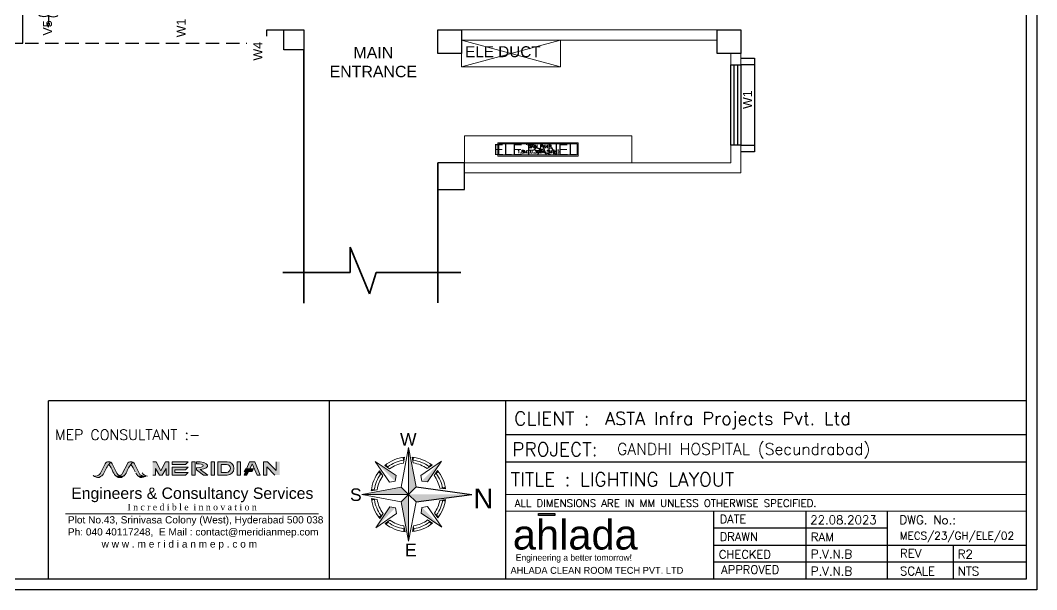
# Model space of a CAD drawing. Extents: x 3505867 to 3988380, y -625948 to -590408.
# Drawn here: x 3577633 to 3600400, y -625948 to -613195 of the extents above; entities that cross this region are included whole.
import ezdxf
from ezdxf.enums import TextEntityAlignment as Align

# ---------------------------------------------------------------- set-up
doc = ezdxf.new("R2010")
doc.units = 0
doc.header["$LTSCALE"] = 6
doc.header["$MEASUREMENT"] = 0
doc.linetypes.add('HIDDEN', pattern=[0.375, 0.25, -0.125])
doc.linetypes.add('Hidden 2mm', pattern=[3, 2, -0.9999999999999999])
doc.layers.get('0').update_dxf_attribs({"linetype": 'CONTINUOUS'})
for name, color, linetype in [('AHU-N Ducting', 30, 'CONTINUOUS'), ('Chajja', 7, 'CONTINUOUS'), ('COL', 5, 'CONTINUOUS'), ('DIM', 7, 'CONTINUOUS'), ('ELE-EXHAUST FAN', 10, 'CONTINUOUS'), ('ELE.ELECTRICAL PANELS', 1, 'CONTINUOUS'), ('JOINERY', 7, 'CONTINUOUS'), ('TEXT', 5, 'CONTINUOUS'), ('TITLE', 7, 'CONTINUOUS'), ('Window', 161, 'CONTINUOUS')]:
    doc.layers.add(name, color=color, linetype=linetype)
for name, color, linetype, lineweight in [('D.F', 251, 'CONTINUOUS', 5), ('FURNITURE WALL', 8, 'CONTINUOUS', 5), ('hatch', 252, 'CONTINUOUS', 9), ('WALL', 10, 'CONTINUOUS', 35)]:
    doc.layers.add(name, color=color, linetype=linetype, lineweight=lineweight)
doc.styles.add('ARIAL', font='')
doc.styles.add('FS-ARIAL', font='')
doc.styles.add('IRFAN', font='romans.shx')
doc.styles.add('RAGHAV', font='')
doc.styles.add('ROMANS', font='romans.shx')
doc.styles.add('sudheer', font='romanc.shx')
doc.styles.get('ARIAL').set_extended_font_data('Arial')
doc.styles.get('FS-ARIAL').set_extended_font_data('Arial')
doc.styles.get('RAGHAV').set_extended_font_data('Sakkal Majalla')

# ---------------------------------------------------------------- blocks, each defined once
blk = doc.blocks.new('CIVIL IVF')
at = {"layer": 'Chajja', "color": 8, "linetype": 'ByBlock'}
for p, q in [((-10089.99999999953, 530), (-9709.999999999534, 530)), ((-10089.99999999953, 385.1720922137611), (-10089.99999999953, 530)), ((829.9999999995343, -254.8279077857733, -101230.7692307692), (829.9999999995343, -2054.827907785773, -101230.7692307692))]:
    blk.add_line(p, q, dxfattribs=at)
at = {"layer": 'Chajja', "color": 8, "linetype": 'HIDDEN', "ltscale": 200}
blk.add_line((-33055, 235.1720922137611), (-10539.99999999953, 235.1720922137611), dxfattribs=at)
at = {"layer": 'Chajja', "color": 8, "linetype": 'ByBlock', "elevation": -101230.7692307692}
blk.add_lwpolyline([(529.9999999995343, -104.8279077857733), (829.9999999995343, -104.8279077857733), (829.9999999995343, -254.8279077857733), (529.9999999995343, -254.8279077857733)], dxfattribs=at)
at = {"layer": 'Chajja', "color": 7, "linetype": 'ByBlock', "elevation": -101230.7692307692}
blk.add_lwpolyline([(529.9999999995343, -2054.827907785773), (829.9999999995343, -2054.827907785773), (829.9999999995343, -2204.827907785773), (529.9999999995343, -2204.827907785773)], dxfattribs=at)
at = {"layer": 'COL', "color": 8}
for points in [[(-15555, 985.1720922137611), (-16305, 985.1720922137611), (-16305, 235.1720922137611), (-15555, 235.1720922137611)], [(-9709.999999999534, 79.99999999813735), (-9709.999999999534, 529.9999999962747), (-9259.999999999534, 529.9999999962747), (-9259.999999999534, 79.99999999813735)], [(-6260.000000000466, 0), (-6260.000000000466, 529.9999999981374), (-5730.000000000466, 529.9999999981374), (-5730.000000000466, 0)], [(-4.656612873077393e-10, 0), (-4.656612873077393e-10, 529.9999999981374), (529.9999999995343, 529.9999999981374), (529.9999999995343, 0)]]:
    blk.add_lwpolyline(points, close=True, dxfattribs=at)
at = {"layer": 'COL', "color": 8, "elevation": -101230.7692307692}
blk.add_lwpolyline([(-5660.000000000466, -3044.827907785773), (-5660.000000000466, -2444.827907785773), (-6260.000000000466, -2444.827907785773), (-6260.000000000466, -3044.827907785773)], close=True, dxfattribs=at)
at = {"layer": 'D.F', "color": 8, "lineweight": 0}
for p, q in [((-5730, 530), (0, 530)), ((-5730, 300), (-1915.000000000466, 300)), ((-1915.000000000466, 300), (0, 300)), ((-5940.983613396529, -2445), (0, -2445))]:
    blk.add_line(p, q, dxfattribs=at)
at = {"layer": 'D.F', "color": 8}
for points in [[(-6260, 0), (-6260, 529.9999999981374), (-5730, 529.9999999981374), (-5730, 0)], [(0, 0), (0, 529.9999999981374), (530, 529.9999999981374), (530, 0)]]:
    blk.add_lwpolyline(points, close=True, dxfattribs=at)
at = {"layer": 'D.F', "color": 8, "lineweight": 0}
for points in [[(-3511.691145776305, -300), (-5730, 300)], [(-5730, -300), (-3511.691145776305, 300)]]:
    blk.add_lwpolyline(points, dxfattribs=at)
blk.add_lwpolyline([(-5730, -300), (-5730, 300), (-3511.691145776305, 300), (-3511.691145776305, -300)], close=True, dxfattribs=at)
at = {"layer": 'D.F', "color": 8, "linetype": 'ByBlock', "elevation": -101230.7692307693}
blk.add_lwpolyline([(530, -104.8279077862389), (830, -104.8279077862389), (830, -254.8279077862389), (530, -254.8279077862389)], dxfattribs=at)
at = {"layer": 'WALL', "color": 8, "lineweight": 0}
for p, q in [((-5730, 300), (-1915.000000000466, 300)), ((-1915.000000000466, 300), (-4.656612873077393e-10, 300)), ((-5660.000000000466, -1844.827907785773, -101230.7692307692), (-1915.000000000466, -1844.827907785773, -101230.7692307692)), ((-5660.000000000466, -2444.827907785773, -101230.7692307692), (-5660.000000000466, -1844.827907785773, -101230.7692307692)), ((-1915.000000000466, -1844.827907785773, -101230.7692307692), (-1915.000000000466, -2444.827907785773, -101230.7692307692))]:
    blk.add_line(p, q, dxfattribs=at)
at = {"layer": 'WALL', "color": 8, "linetype": 'ByBlock'}
for p, q in [((-9259.999999999534, 79.99999999813735), (-9259.999999999534, -5591.173344721203)), ((-6260, -2444.827907785773), (-6260, -5587.062243587454)), ((-8221.180828284938, -4333.935022546561), (-7794.565079845488, -5380.709823724465)), ((-8221.180828284938, -4902.145046984893), (-8221.180828284938, -4333.935022546561)), ((-9730.493711503688, -4902.145046984893), (-8221.180828284938, -4902.145046984893)), ((-7794.565079845488, -5380.709823724465), (-7639.208167782519, -4902.145046984893)), ((-7639.208167782519, -4902.145046984893), (-5741.825061191339, -4902.145046984893))]:
    blk.add_line(p, q, dxfattribs=at)
at = {"layer": 'WALL', "color": 8, "lineweight": 0, "elevation": -101230.7692307692}
for points in [[(-5660.000000000466, -2674.827907785773), (529.9999999995343, -2674.827907785773), (529.9999999995343, 0)], [(-5660.000000000466, -2444.827907785773), (299.9999999995343, -2444.827907785773), (299.9999999995343, 0)]]:
    blk.add_lwpolyline(points, dxfattribs=at)
at = {"layer": 'Window', "linetype": 'Continuous', "elevation": -101230.7692307692}
for points in [[(529.9999999995343, -2054.827907785773), (299.9999999995343, -2054.827907785773), (299.9999999995343, -254.8279077857733), (529.9999999995343, -254.8279077857733)], [(449.9999999995343, -2054.827907785773), (379.9999999995343, -2054.827907785773), (379.9999999995343, -254.8279077857733), (449.9999999995343, -254.8279077857733)]]:
    blk.add_lwpolyline(points, close=True, dxfattribs=at)
at = {"layer": 'D.F', "color": 8, "linetype": 'Continuous', "style": 'ARIAL'}
for s, p in [('ELE DUCT', (-4803.475004896987, -155.1098285025219, -80984.61538461545)), ('ELE PANEL', (-4079.187929291278, -2348.369153572014, -80984.61538461545))]:
    blk.add_text(s, height=244.9040000000001, dxfattribs=at).set_placement(p, align=Align.BOTTOM_CENTER)
at = {"layer": 'DIM', "color": 8, "insert": (-7704.946977689862, -192.2601941269822), "char_height": 255, "width": 2770.907230559344, "attachment_point": 5, "style": 'ARIAL'}
blk.add_mtext('MAIN ENTRANCE', dxfattribs=at)
at = {"layer": 'JOINERY', "color": 8, "style": 'ARIAL', "width": 0.9999999966184663}
for s, p in [('V5', (-14903.74837277411, 402.3143226626562)), ('W1', (-11910.92184120789, 363.6325622578152)), ('W4', (-10192.00967436796, -158.3493509278633)), ('W1', (775.1996536040679, -1241.323831266724, -101230.7692307692))]:
    blk.add_text(s, height=200, rotation=90, dxfattribs=at).set_placement(p)
blk = doc.blocks.new('Logo')
h = blk.add_hatch(color=134)
h.dxf.hatch_style = 1
h.paths.add_polyline_path([(7.308639725975809, 6.258069192477706), (4.465298573544715, 6.258069192477706), (4.465298573544715, 5.928748429683765), (7.308639725975809, 5.928748429683765)])
at = {"color": 134}
blk.add_lwpolyline([(4.465298573544715, 6.258069192477706), (7.308639725975809, 6.258069192477706), (7.308639725975809, 5.928748429683765), (4.465298573544715, 5.928748429683765)], close=True, dxfattribs=at)
at = {"color": 134, "style": 'FS-ARIAL'}
blk.add_text('ahlada', height=5.161484117590589, dxfattribs=at).set_placement((0, 0))
at = {"color": 8, "style": 'RAGHAV'}
blk.add_text('Engineering a better tomorrow!', height=1.096885695377953, dxfattribs=at).set_placement((0.5166822813089311, -1.941864183998433))
blk = doc.blocks.new('A$C4A7C6C7E')
at = {"layer": 'TITLE', "color": 8, "lineweight": 5}
for p, q in [((-4206.891931593418, 4143.569956719874), (0, 26095.19339799881)), ((0, 26095.19339799881), (0, 0)), ((0, 0), (0, 26095.19339799881)), ((4143.569955229759, 4206.891930103302), (0, 26095.19339799881)), ((-6940.913493931294, 10517.96004921198), (-18592.01132357121, 18312.16509193182)), ((-10622.01104015112, 6780.608028173446), (-18592.01132357121, 18312.16509193182)), ((-2825.268928706646, 17518.88860762119), (-2233.914661407471, 20756.89094215631)), ((2559.266071021557, 17559.71980690956), (1918.874761462211, 20788.38175237179)), ((6780.608026683331, 10622.01103717088), (18312.16509193182, 18592.01132208109)), ((10517.96004772186, 6940.913493931294), (18312.16509193182, 18592.01132208109)), ((-14385.49175262451, 10389.95811492204), (-16256.95454627275, 13097.72213548422)), ((-10606.9225564599, 14226.27134621143), (-13342.75635033846, 16056.45506531)), ((10389.95811492204, 14385.49175113439), (13097.72213548422, 16256.95454478264)), ((14226.27134621143, 10606.9225564599), (16056.45506531, 13342.75635033846)), ((-7436.804530024528, 7324.86603707075), (-10622.01104015112, 6780.608028173446)), ((-7436.804530024528, 7324.86603707075), (-6940.913493931294, 10517.96004921198)), ((7324.866035580635, 7436.804530024528), (6780.608026683331, 10622.01103717088)), ((7324.866035580635, 7436.804530024528), (10517.96004772186, 6940.913493931294)), ((-4206.891931593418, 4143.569956719874), (-26095.19339799881, 0)), ((0, 0), (-26095.19339799881, 0)), ((-26095.19339799881, 0), (0, 0)), ((-4143.569958209991, -4206.891930103302), (-26095.19339799881, 0)), ((-17559.71980839968, 2559.266072511673), (-20788.38175386191, 1918.874762952327)), ((-4206.891931593418, 4143.569956719874), (0, 0)), ((0, 0), (-4206.891931593418, 4143.569956719874)), ((0, 0), (-4143.569958209991, -4206.891930103302)), ((-4143.569958209991, -4206.891930103302), (0, 0)), ((0, 0), (4143.569955229759, 4206.891930103302)), ((4143.569955229759, 4206.891930103302), (0, 0)), ((0, 0), (4206.891928613186, -4143.569956719874)), ((4206.891928613186, -4143.569956719874), (0, 0)), ((0, 0), (0, -26095.19339799881)), ((0, -26095.19339799881), (0, 0)), ((17393.81232410669, 3514.099511504173), (20645.9898635745, 3095.480373501778)), ((17393.81232410669, 3514.099511504173), (20645.9898635745, 3095.480373501778)), ((-17518.88860762119, -2825.268928706646), (-20756.89094215631, -2233.914661407471)), ((-4143.569958209991, -4206.891930103302), (0, -26095.19339799881)), ((4206.891928613186, -4143.569956719874), (0, -26095.19339799881)), ((17433.07092934847, -3311.806355416775), (20680.36240488291, -2856.835140287876)), ((17433.07092934847, -3311.806355416775), (20680.36240488291, -2856.835140287876)), ((17433.74369889498, -3310.314664244652), (20680.36240488291, -2856.835140287876)), ((-10517.96005070209, -6940.913493931294), (-18312.16509342193, -18592.01132357121)), ((-6780.608028173446, -10622.011038661), (-18312.16509342193, -18592.01132357121)), ((-14226.27134770155, -10606.9225564599), (-16056.45506531, -13342.75634884834)), ((-7324.866038560866, -7436.804528534413), (-10517.96005070209, -6940.913493931294)), ((-7324.866038560866, -7436.804528534413), (-6780.608028173446, -10622.011038661)), ((7436.804527044295, -7324.86603707075), (6940.913493931294, -10517.96004921198)), ((6940.913493931294, -10517.96004921198), (18592.01132208109, -18312.16509342193)), ((7436.804527044295, -7324.86603707075), (10622.01103717088, -6780.608026683331)), ((10622.01103717088, -6780.608026683331), (18592.01132208109, -18312.16509342193)), ((14385.49174964428, -10389.95811492204), (16256.95454478264, -13097.72213548422)), ((-10389.95811492204, -14385.49175113439), (-13097.72213548422, -16256.95454627275)), ((10606.9225564599, -14226.27134770155), (13342.75634884834, -16056.45506531)), ((-2559.266074001789, -17559.71980690956), (-1918.87476593256, -20788.38175237179)), ((2825.268928706646, -17518.88860762119), (2233.914658427238, -20756.8909406662))]:
    blk.add_line(p, q, dxfattribs=at)
at = {"layer": 'TITLE', "color": 5}
for p in [(4143.569955229759, 4206.891930103302), (4206.891928613186, -4143.569956719874)]:
    blk.add_line(p, (35289.04303461313, 0), dxfattribs=at)
at = {"layer": 'TITLE', "color": 8, "lineweight": 5}
for radius, start, end in [(20876.75492653439, 96.14268864793837, 129.7262482949075), (19310.99830704234, 99.16120499793921, 126.7077318310557), (17745.24168755422, 99.16120499793921, 126.7077318310557), (20876.75492653439, 51.14268861743448, 84.72624833369564), (17745.24168755422, 54.1612050822801, 81.70773185857391), (19310.99830704623, 54.1612050822801, 81.70773185857391), (20876.75492653439, 141.1426886174345, 174.7262482394833), (19310.99830704631, 9.851360206625351, 36.70773183105571), (20876.75492653439, 8.526916737729403, 39.72624829490754), (19310.99830703844, 144.1612050155898, 171.7077318585739), (17745.24168755422, 144.1612050155898, 171.7077318585739), (17745.24168755422, 11.42181301089634, 36.70773183105571), (20876.75492653439, 186.142688621411, 219.7262482949076), (19310.99830704666, 189.1612049847691, 216.7077318310557), (17745.24168755422, 189.1612049847691, 216.7077318310557), (17745.24168755422, 324.1612050155898, 349.2486835275301), (19310.99830704746, 324.1612050155898, 350.8143404501286), (20876.75492653439, 321.1426886174345, 352.1348021018367), (20876.75492653439, 231.1426886174345, 264.7262483336957), (19310.99830704712, 234.1612050822801, 261.7077318585739), (17745.24168755422, 234.1612050822801, 261.7077318585739), (20876.75492653439, 276.1426886479383, 309.7262482949075), (17745.24168755422, 279.1612049979392, 306.7077318310557), (19310.99830704516, 279.1612049979392, 306.7077318310557)]:
    blk.add_arc((0, 0), radius, start, end, dxfattribs=at)
for points in [[(0, 26095.19339799881), (4143.569955229759, 4206.891930103302), (0, 0)], [(-18592.01132357121, 18312.16509193182), (-6940.913493931294, 10517.96004921198), (-7436.804530024528, 7324.86603707075)], [(-3323.845799267292, 20610.45718491077), (-2233.914661407471, 20756.89094215631), (-2825.268928706646, 17518.88860762119)], [(3010.901261866093, 20658.49389135838), (1918.874761462211, 20788.38175237179), (2559.266071021557, 17559.71980690956)], [(18312.16509193182, 18592.01132208109), (10517.96004772186, 6940.913493931294), (7324.866035580635, 7436.804530024528)], [(-16256.95454627275, 13097.72213548422), (-16924.10794347524, 12223.48013520241), (-14385.49175262451, 10389.95811492204)], [(-13342.75635033846, 16056.45506531), (-12478.73242050409, 16736.7898195982), (-10606.9225564599, 14226.27134621143)], [(13097.72213548422, 16256.95454478264), (12223.48013520241, 16924.10794198513), (10389.95811492204, 14385.49175113439)], [(16056.45506531, 13342.75635033846), (16736.7898195982, 12478.73241901398), (14226.27134621143, 10606.9225564599)], [(-26095.19339799881, 0), (-4206.891931593418, 4143.569956719874), (0, 0)], [(-20658.49389284849, 3010.901263356209), (-20788.38175386191, 1918.874762952327), (-17559.71980839968, 2559.266072511673)], [(0, -26095.19339799881), (-4143.569958209991, -4206.891930103302), (0, 0)], [(20645.9898635745, 3095.480373501778), (20456.6875949502, 4166.872785985471), (17393.81232410669, 3514.099511504173)], [(-20610.45718491077, -3323.845797777176), (-20756.89094215631, -2233.914661407471), (-17518.88860762119, -2825.268928706646)], [(20680.36240488291, -2856.835140287876), (20503.05638164282, -3930.278024077415), (17433.07092934847, -3311.806355416775)], [(-18312.16509342193, -18592.01132357121), (-10517.96005070209, -6940.913493931294), (-7324.866038560866, -7436.804528534413)], [(-16056.45506531, -13342.75634884834), (-16736.78982108831, -12478.73242050409), (-14226.27134770155, -10606.9225564599)], [(18592.01132208109, -18312.16509342193), (6940.913493931294, -10517.96004921198), (7436.804527044295, -7324.86603707075)], [(16256.95454478264, -13097.72213548422), (16924.10794198513, -12223.48013520241), (14385.49174964428, -10389.95811492204)], [(-13097.72213548422, -16256.95454627275), (-12223.48013520241, -16924.10794347524), (-10389.95811492204, -14385.49175113439)], [(13342.75634884834, -16056.45506531), (12478.73241901398, -16736.7898195982), (10606.9225564599, -14226.27134770155)], [(-3010.901263356209, -20658.49389135838), (-1918.87476593256, -20788.38175237179), (-2559.266074001789, -17559.71980690956)], [(3323.845797777176, -20610.45718491077), (2233.914658427238, -20756.8909406662), (2825.268928706646, -17518.88860762119)]]:
    blk.add_solid(points, dxfattribs=at)
at = {"layer": 'TITLE', "color": 5}
blk.add_solid([(35289.04303461313, 0), (4206.891928613186, -4143.569956719874), (0, 0)], dxfattribs=at)
blk = doc.blocks.new('MECS')
at = {"layer": 'AHU-N Ducting', "lineweight": 0}
for color, points in [(160, [(0.5134121462452396, 0.9090535810691411, -0.255341921221145), (0.5145768996701445, 0.912287291370199, -0.0468472647748238), (0.5216573496010881, 0.9294547023055619, -0.02665404777678521), (0.5336342063745126, 0.9523017867876555, -0.06718534236502927), (0.5556565003610188, 0.9834757225398514, -0.02764109542235114), (0.5738745622465666, 1.003062886091293), (0.5766256133007953, 1.006020680794153, 0.1721363590096937), (0.5505140324168423, 1.011612092831704, 0.2473140975325933), (0.5199152673609156, 0.990002997602848), (0.4721895616269332, 0.8959762340672447, -0.01800133279279188), (0.4702329186293511, 0.8924425501871536, -0.03191826124391834), (0.4661593275680615, 0.8865579408482758, -0.10706332640321), (0.4578792062891825, 0.878103115775042, -0.06872213656596317), (0.4448145115283366, 0.8700396566532579, -0.1100815216467871), (0.4328884929311516, 0.8662964673627914, -0.04816773781383378), (0.4221518354338086, 0.8652597410154012, -0.2553419212163173), (0.4220358712937212, 0.8652596211915509, -0.1055217205861158), (0.4103804133107057, 0.8664834367568037, -0.05287384099968509), (0.3991274403419439, 0.8701487347559893, 0.05054860804395004), (0.4093426809361326, 0.8618595423592463, 0.158790178535047), (0.4483361824497781, 0.8512470793146013, 0.02557253404730241), (0.4549705379184891, 0.8519151542827459, 0.05690113489079723), (0.4703863626932994, 0.8580222609840502, 0.07612807459237678), (0.4928284065502248, 0.8754018488679505, 0.05635508372328296), (0.5070302214118503, 0.8948318576810209)]), (150, [(0.5738745622465666, 1.003062886091293), (0.5556565003610187, 0.9834757225398514, -0.08871706839118897), (0.5985678696283647, 0.909053581069051), (0.606061486380822, 0.89483185768066, 0.0908047400681244), (0.6258840872999482, 0.8691652436534564, 0.09462166198595127), (0.6465687088664405, 0.8652597410154012, 0.09762620718751959), (0.6678649370783271, 0.8694578930597028, -0.1798615287096714), (0.6391234390957357, 0.8959762340672447), (0.5913977333575124, 0.9900029976114196, 0.1368225701357831), (0.5768519750966852, 1.005880687949675, 0.004232813224522215)]), (160, [(0.7385117872205167, 0.909053581069051, -0.2553419212210821), (0.7396765406437975, 0.912287291370199, -0.0468472648161624), (0.7467569905745608, 0.9294547023055619, -0.02665404768152423), (0.7587338473479852, 0.9523017867876555, -0.0671853423456069), (0.7807561413347619, 0.9834757225398514, -0.02764109536567236), (0.7989742032197685, 1.003062886091293), (0.8017252542742679, 1.006020680794153, 0.1721363590409371), (0.7756136733902246, 1.011612092831704, 0.2473140974765815), (0.745014908334659, 0.990002997602848), (0.6972892026003155, 0.8959762340672447, -0.01800133322273754), (0.6953325596030944, 0.8924425501871536, -0.03191826041983521), (0.6912589685412633, 0.8865579408482758, -0.1070633264490691), (0.6829788472626551, 0.878103115775042, -0.06872213649297712), (0.6699141525020799, 0.8700396566532579, -0.1100815216296455), (0.6579881339048046, 0.8662964673627914, -0.04816773779806655), (0.6472514764075519, 0.8652597410154012, -0.255341921221943), (0.6471355122674645, 0.8652596211915509, -0.1055217205828826), (0.6354800542840878, 0.8664834367568037, -0.05287384108009963), (0.6242270813156874, 0.8701487347559893, 0.05054860803605635), (0.6344423219093345, 0.8618595423592463, 0.1587901785338139), (0.6734358234232507, 0.8512470793146013, 0.02557253404856175), (0.6800701788916007, 0.8519151542827459, 0.05690113471568389), (0.6954860036670426, 0.8580222609840502, 0.07612807450990046), (0.717928047523968, 0.8754018488679504, 0.05635508364208738), (0.7321298623846912, 0.8948318576810209)]), (150, [(0.7989742032197685, 1.003062886091293), (0.7807561413347619, 0.9834757225398514, -0.08282162458354263), (0.824217065318585, 0.9090771159288699), (0.8311611273545652, 0.89483185768066, 0.09080474013753037), (0.8509837282734207, 0.8691652436534564, 0.09462166197701749), (0.8716683498401837, 0.8652597410154012, 0.09762620721909913), (0.892964578051529, 0.8694578930597028, -0.1798615287170609), (0.8642230800689376, 0.8959762340672447), (0.8164973743309851, 0.9900029976114196, 0.1368225702393716), (0.8019516160670902, 1.005880687950846, 0.00423281322532398)]), (1, [(1.030236444528139, 0.9438043992806316), (1.071119814834754, 0.8756654487700585), (1.098384609470751, 0.8756654487700585), (1.139267979777095, 0.9438043992806316), (1.139267979777095, 0.8756654487700585), (1.166523559981414, 0.8756654487700585), (1.166523559981414, 1.011943349791295), (1.132454084726353, 1.011943349791295), (1.085966086906956, 0.9199812081284943), (1.037050339579422, 1.011943349791295), (1.002980864324091, 1.011943349791295), (1.002980864324091, 0.8756654487700585), (1.030236444528139, 0.8756654487700585)]), (251, [(1.200593035236746, 1.011943349791295), (1.200593035236746, 0.9846877695869755), (1.336870936257982, 0.9846877695869755), (1.364126516462392, 1.011943349791295)]), (251, [(1.200593035236746, 0.9574321893827462), (1.200593035236746, 0.8756654487700585), (1.336870936257982, 0.8756654487700585), (1.364126516462392, 0.9029210289742877), (1.227848615441156, 0.9029210289742877), (1.227848615441156, 0.930176609178517), (1.336870936257982, 0.930176609178517), (1.364126516462392, 0.9574321893827462)]), (251, [(1.398195991717182, 0.8756654487700585), (1.432265466973055, 0.8756654487700585), (1.432265466973055, 1.011943349791295), (1.398195991717182, 1.011943349791295)]), (251, [(1.629868423453673, 1.011943349791295), (1.59579894819807, 1.011943349791295), (1.59579894819807, 0.8756654487700585), (1.629868423453673, 0.8756654487700585)]), (251, [(1.895610330445043, 1.011943349791295), (1.861540855189982, 1.011943349791295), (1.861540855189982, 0.8756654487700585), (1.895610330445043, 0.8756654487700585)]), (251, [(2.011446546313153, 0.9132142722493442), (2.027431130986065, 0.9404698524534832), (1.94330759580249, 0.9404698524534832), (1.929679805700646, 0.9132142722493442)]), (251, [(2.011446546313153, 0.99036134481426), (2.063858128663246, 0.8756654487700585), (2.093213286926021, 0.8756654487700585), (2.038702126517292, 1.011943349791295), (1.984190966108743, 1.011943349791295), (1.955601567173546, 0.9404698524534832), (1.988648066588688, 0.9404698524534832)]), (251, [(2.161352237436324, 0.9589543396937112), (2.243118978049192, 0.8756654487700585), (2.290816243406638, 0.8756654487700585), (2.290816243406638, 1.011943349791295), (2.256746768151036, 1.011943349791295), (2.256746768151036, 0.9240548263224531), (2.168166132487245, 1.011943349791295), (2.127282762180992, 1.011943349791295), (2.127282762180992, 0.8756654487700585), (2.161352237436324, 0.8756654487700585)]), (160, [(0.6891611652876872, 0.8652597410154012, -0.0976262072296882), (0.6678649370783271, 0.869457893059793, -0.09762620719819004), (0.6465687088664405, 0.8652597410154012, -0.09462166198179703), (0.6258840872999482, 0.8691652436534564, 0.08724935658191231), (0.6523345167657667, 0.8526558393570214, 0.2544598487685659), (0.7121855603806347, 0.8701487347559893, -0.1060441435256532)]), (150, [(0.9142608062611598, 0.8652597410154012, -0.09762620721833866), (0.892964578051529, 0.8694578930597028, -0.09762620723901456), (0.8716683498401837, 0.8652597410154012, -0.0946216619631427), (0.85098372827315, 0.8691652436534564, 0.08724935651290638), (0.8774341577386077, 0.8526558393570214, 0.2544598487684722), (0.9372852013538366, 0.8701487347559893, -0.1060441435228971)]), (251, [(1.976193322036766, 0.9132142722493442), (1.944699335091728, 0.9132142722493442), (1.929679805700646, 0.8756654487700585), (1.95903496396306, 0.8756654487699682)])]:
    blk.add_hatch(color=color, dxfattribs=at).paths.add_polyline_path(points)
h = blk.add_hatch(color=251, dxfattribs=at)
edge = h.paths.add_edge_path()
edge.add_ellipse((1.445893257074899, 0.9710599794848609), major_axis=(-0.1158362158680351, 0), ratio=0.3529411764705883, start_angle=110.1798157566864, end_angle=270)
edge.add_line((1.445893257074899, 1.011943349791295), (1.445893257074899, 0.9915016646380779))
edge.add_ellipse((1.445893257074899, 0.9710599794848609), major_axis=(-0.07012065025681041, 0), ratio=0.2915216142222994, start_angle=90, end_angle=270, ccw=False)
edge.add_line((1.445893257074899, 0.9506182943317341), (1.445893257074899, 0.930176609178517))
edge.add_line((1.445893257074899, 0.930176609178517), (1.518865497210324, 0.8756654487699682))
edge.add_line((1.518865497210324, 0.8756654487700585), (1.561729472942829, 0.8756654487700585))
edge.add_line((1.561729472943099, 0.8756654487700585), (1.485852994268342, 0.9326862509446157))
h = blk.add_hatch(color=251, dxfattribs=at)
h.paths.add_polyline_path([(1.663937898709004, 0.8756654487700585), (1.759332429423987, 0.8756654487700586, 1.000000000016551), (1.759332429423987, 1.011943349791295), (1.663937898709004, 1.011943349791295)])
h.paths.add_polyline_path([(1.698007373964065, 0.9846877695869755), (1.751107687934599, 0.9846877695869753, -0.9999999999691073), (1.751107687934599, 0.9029210289742877), (1.698007373964065, 0.9029210289742877)], flags=16)
at = {"layer": 'AHU-N Ducting', "color": 160, "lineweight": 0}
for p, q in [((0.4721895616269332, 0.8959762340671544, -0.004746985392664118), (0.5199152673651564, 0.9900029976114196, -0.004746985392664118)), ((0.6972892026003155, 0.8959762340671544, -0.004746985392664118), (0.7450149083391703, 0.9900029976114196, -0.004746985392664118)), ((0.5070302214118503, 0.8948318576810209, -0.004746985392664118), (0.5134121462455102, 0.909053581069051, -0.004746985392664118)), ((0.7321298623846912, 0.8948318576810209, -0.004746985392664118), (0.7385117872186219, 0.909053581069051, -0.004746985392664118))]:
    blk.add_line(p, q, dxfattribs=at)
at = {"layer": 'AHU-N Ducting', "color": 150, "lineweight": 0}
for p, q in [((0.6391234390957357, 0.8959762340671544, -0.004746985392664118), (0.5913977333575124, 0.9900029976114196, -0.004746985392664118)), ((0.8642230800689376, 0.8959762340671544, -0.004746985392664118), (0.8164973743309851, 0.9900029976114196, -0.004746985392664118)), ((0.6060614863808219, 0.8948318576810209, -0.004746985392664118), (0.5985678696283647, 0.909053581069051, -0.004746985392664118))]:
    blk.add_line(p, q, dxfattribs=at)
at = {"layer": 'AHU-N Ducting', "color": 1, "lineweight": 0}
for p, q in [((1.002980864324091, 1.011943349791205, -0.004746985392664118), (1.037050339579422, 1.011943349791205, -0.004746985392664118)), ((1.030236444528139, 0.9438043992806316, -0.004746985392664118), (1.071119814834754, 0.8756654487700585, -0.004746985392664118)), ((1.030236444528139, 0.8756654487700585, -0.004746985392664118), (1.030236444528139, 0.9438043992806316, -0.004746985392664118)), ((1.030236444528139, 0.8756654487700585, -0.004746985392664118), (1.030236444528139, 0.9438043992806316, -0.004746985392664118)), ((1.037050339579422, 1.011943349791205, -0.004746985392664118), (1.085966086906956, 0.919981208128404, -0.004746985392664118)), ((1.132454084726353, 1.011943349791205, -0.004746985392664118), (1.085966086906956, 0.919981208128404, -0.004746985392664118)), ((1.139267979777095, 0.9438043992806316, -0.004746985392664118), (1.098384609470751, 0.8756654487700585, -0.004746985392664118)), ((1.166523559981414, 1.011943349791205, -0.004746985392664118), (1.132454084726353, 1.011943349791205, -0.004746985392664118)), ((1.134267582426063, 1.011943349791205, -0.004746985392664118), (1.161523162629841, 1.011943349791205, -0.004746985392664118)), ((1.139267979777095, 0.8756654487700585, -0.004746985392664118), (1.139267979777095, 0.9438043992806316, -0.004746985392664118)), ((1.139267979777095, 0.8756654487700585, -0.004746985392664118), (1.139267979777095, 0.9438043992806316, -0.004746985392664118)), ((1.166523559981414, 0.8756654487700585, -0.004746985392664118), (1.166523559981414, 1.011943349791205, -0.004746985392664118)), ((1.030236444528139, 0.8756654487700585, -0.004746985392664118), (1.002980864324091, 0.8756654487700585, -0.004746985392664118)), ((1.071119814834754, 0.8756654487700585, -0.004746985392664118), (1.098384609470751, 0.8756654487700585, -0.004746985392664118)), ((1.139267979777095, 0.8756654487700585, -0.004746985392664118), (1.166523559981414, 0.8756654487700585, -0.004746985392664118))]:
    blk.add_line(p, q, dxfattribs=at)
at = {"layer": 'AHU-N Ducting', "color": 251, "lineweight": 0}
for p, q in [((1.200593035236746, 1.011943349791205, -0.004746985392664118), (1.364126516462392, 1.011943349791205, -0.004746985392664118)), ((1.200593035236746, 0.9846877695869755, -0.004746985392664118), (1.200593035236746, 1.011943349791205, -0.004746985392664118)), ((1.200593035236746, 0.9846877695869755, -0.004746985392664118), (1.336870936257982, 0.9846877695869755, -0.004746985392664118)), ((1.200593035236746, 0.9574321893827462, -0.004746985392664118), (1.364126516462392, 0.9574321893827462, -0.004746985392664118)), ((1.200593035236746, 0.8756654487700585, -0.004746985392664118), (1.200593035236746, 0.9574321893827462, -0.004746985392664118)), ((1.227848615441156, 0.930176609178517, -0.004746985392664118), (1.336870936257982, 0.930176609178517, -0.004746985392664118)), ((1.227848615441156, 0.9029210289742877, -0.004746985392664118), (1.227848615441156, 0.930176609178517, -0.004746985392664118)), ((1.336870936257982, 0.9846877695869755, -0.004746985392664118), (1.364126516462392, 1.011943349791205, -0.004746985392664118)), ((1.336870936257982, 0.930176609178517, -0.004746985392664118), (1.364126516462392, 0.9574321893827462, -0.004746985392664118)), ((1.398195991717182, 1.011943349791205, -0.004746985392664118), (1.432265466973055, 1.011943349791205, -0.004746985392664118)), ((1.398195991717182, 1.011943349791205, -0.004746985392664118), (1.398195991717182, 0.8756654487700585, -0.004746985392664118)), ((1.432265466973055, 1.011943349791205, -0.004746985392664118), (1.432265466973055, 0.8756654487700585, -0.004746985392664118)), ((1.445893257074899, 1.011943349791205, -0.004746985392664118), (1.445893257074899, 0.9915016646380779, -0.004746985392664118)), ((1.445893257074899, 0.930176609178517, -0.004746985392664118), (1.445893257074899, 0.9506182943317341, -0.004746985392664118)), ((1.445893257074899, 0.930176609178517, -0.004746985392664118), (1.518865497210324, 0.8756654487700585, -0.004746985392664118)), ((1.485852994268342, 0.9326862509445254, -0.004746985392664118), (1.561729472943099, 0.8756654487700585, -0.004746985392664118)), ((1.59579894819807, 1.011943349791205, -0.004746985392664118), (1.629868423453673, 1.011943349791205, -0.004746985392664118)), ((1.59579894819807, 0.8756654487700585, -0.004746985392664118), (1.59579894819807, 1.011943349791205, -0.004746985392664118)), ((1.629868423453673, 1.011943349791205, -0.004746985392664118), (1.629868423453673, 0.8756654487700585, -0.004746985392664118)), ((1.663937898709004, 1.011943349791205, -0.004746985392664118), (1.759332429423987, 1.011943349791205, -0.004746985392664118)), ((1.663937898709004, 1.011943349791205, -0.004746985392664118), (1.663937898709004, 0.8756654487700585, -0.004746985392664118)), ((1.698007373964065, 0.9846877695869755, -0.004746985392664118), (1.751107687934599, 0.9846877695869755, -0.004746985392664118)), ((1.698007373964065, 0.9846877695869755, -0.004746985392664118), (1.698007373964065, 0.9029210289742877, -0.004746985392664118)), ((1.861540855189982, 1.011943349791205, -0.004746985392664118), (1.895610330445043, 1.011943349791205, -0.004746985392664118)), ((1.861540855189982, 0.8756654487700585, -0.004746985392664118), (1.861540855189982, 1.011943349791205, -0.004746985392664118)), ((1.895610330445043, 1.011943349791205, -0.004746985392664118), (1.895610330445043, 0.8756654487700585, -0.004746985392664118)), ((1.929679805700646, 0.913214272249254, -0.004746985392664118), (1.94330759580249, 0.9404698524534832, -0.004746985392664118)), ((2.027431130986065, 0.9404698524534832, -0.004746985392664118), (1.94330759580249, 0.9404698524534832, -0.004746985392664118)), ((1.955601567173546, 0.9404698524534832, -0.004746985392664118), (1.984190966108743, 1.011943349791205, -0.004746985392664118)), ((1.984190966108743, 1.011943349791205, -0.004746985392664118), (2.038702126517292, 1.011943349791205, -0.004746985392664118)), ((1.988648066588688, 0.9404698524534832, -0.004746985392664118), (2.011446546313153, 0.9903613448141697, -0.004746985392664118)), ((2.063858128663246, 0.8756654487700585, -0.004746985392664118), (2.011446546313153, 0.9903613448141697, -0.004746985392664118)), ((2.027431130986065, 0.9404698524534832, -0.004746985392664118), (2.011446546313153, 0.913214272249254, -0.004746985392664118)), ((2.093213286926021, 0.8756654487700585, -0.004746985392664118), (2.038702126517292, 1.011943349791205, -0.004746985392664118)), ((2.127282762180992, 1.011943349791205, -0.004746985392664118), (2.168166132487245, 1.011943349791205, -0.004746985392664118)), ((2.127282762180992, 0.8756654487700585, -0.004746985392664118), (2.127282762180992, 1.011943349791205, -0.004746985392664118)), ((2.243118978049192, 0.8756654487700585, -0.004746985392664118), (2.161352237436324, 0.9589543396937112, -0.004746985392664118)), ((2.161352237436324, 0.8756654487700585, -0.004746985392664118), (2.161352237436324, 0.9589543396937112, -0.004746985392664118)), ((2.168166132487245, 1.011943349791205, -0.004746985392664118), (2.256746768151036, 0.9240548263223628, -0.004746985392664118)), ((2.256746768151036, 0.9240548263223628, -0.004746985392664118), (2.256746768151036, 1.011943349791205, -0.004746985392664118)), ((1.200593035236746, 0.8756654487700585, -0.004746985392664118), (1.336870936257982, 0.8756654487700585, -0.004746985392664118)), ((1.227848615441156, 0.9029210289742877, -0.004746985392664118), (1.364126516462392, 0.9029210289742877, -0.004746985392664118)), ((1.336870936257982, 0.8756654487700585, -0.004746985392664118), (1.364126516462392, 0.9029210289742877, -0.004746985392664118)), ((1.398195991717182, 0.8756654487700585, -0.004746985392664118), (1.432265466973055, 0.8756654487700585, -0.004746985392664118)), ((1.518865497210324, 0.8756654487700585, -0.004746985392664118), (1.561729472943099, 0.8756654487700585, -0.004746985392664118)), ((1.59579894819807, 0.8756654487700585, -0.004746985392664118), (1.629868423453673, 0.8756654487700585, -0.004746985392664118)), ((1.663937898709004, 0.8756654487700585, -0.004746985392664118), (1.759332429423987, 0.8756654487700585, -0.004746985392664118)), ((1.698007373964065, 0.9029210289742877, -0.004746985392664118), (1.751107687934599, 0.9029210289742877, -0.004746985392664118)), ((1.861540855189982, 0.8756654487700585, -0.004746985392664118), (1.895610330445043, 0.8756654487700585, -0.004746985392664118)), ((2.011446546313153, 0.913214272249254, -0.004746985392664118), (1.929679805700646, 0.913214272249254, -0.004746985392664118)), ((1.929679805700646, 0.8756654487700585, -0.004746985392664118), (1.944699335091728, 0.913214272249254, -0.004746985392664118)), ((1.95903496396306, 0.8756654487700585, -0.004746985392664118), (1.929679805700646, 0.8756654487700585, -0.004746985392664118)), ((1.95903496396306, 0.8756654487700585, -0.004746985392664118), (1.976193322036766, 0.913214272249254, -0.004746985392664118)), ((2.063858128663246, 0.8756654487700585, -0.004746985392664118), (2.093213286926021, 0.8756654487700585, -0.004746985392664118)), ((2.127282762180992, 0.8756654487700585, -0.004746985392664118), (2.161352237436324, 0.8756654487700585, -0.004746985392664118))]:
    blk.add_line(p, q, dxfattribs=at)
at = {"layer": 'AHU-N Ducting', "color": 251, "lineweight": 0, "ltscale": 0.85}
blk.add_line((0.1165964656020151, 0.4833313661174543, -0.006142948281450891), (2.68551955399356, 0.4833313661174543, -0.006142948281450891), dxfattribs=at)
at = {"layer": 'AHU-N Ducting', "color": 160, "lineweight": 0}
for centre, radius, start, end in [((0.7417863587136924, 0.8286218616061071, -0.004746985392664118), 0.2421240227987888, 132.9373247437187, 160.5981108453346), ((0.5556565003610187, 0.9718616141967287, -0.004746985392664118), 0.04008173559447583, 90, 153.0887549731676), ((0.5556565003610187, 0.9718616141967287, -0.004746985392664118), 0.04008173559447583, 26.91124502665905, 90), ((0.9668859996868943, 0.8286218616061071, -0.004746985392664118), 0.2421240227987888, 132.9373247436885, 160.5981108453417), ((0.7807561413347619, 0.9718616141967287, -0.004746985392664118), 0.04008173559447583, 90, 153.0887549740909), ((0.7807561413347619, 0.9718616141967287, -0.004746985392664118), 0.04008173559447583, 26.9112450267741, 90), ((0.4451264544360147, 0.9163969157858594, -0.004746985392664118), 0.06522885516514892, 225.1547600332335, 282.2607170516237), ((0.4220358712937212, 0.9213740510237451, -0.004746985392664118), 0.05611442983226616, 245.9053689520779, 270.1184055559717), ((0.4221518354329064, 0.9213741708475954, -0.004746985392664118), 0.05611442983226616, 270, 333.0887549734891), ((0.4248646360879693, 0.9399832544318715, -0.004746985392664118), 0.0937541041238935, 291.3377566141106, 331.210451532663), ((0.6860544255190815, 0.9361233508373039, -0.004746985392664118), 0.09002142922125515, 207.3022954123794, 248.0018617736689), ((0.670226095409397, 0.9163969157858594, -0.004746985392664118), 0.06522885516514892, 225.1547600329532, 282.2607170509705), ((0.6471355122674645, 0.9213740510237451, -0.004746985392664118), 0.05611442983226616, 245.9053689516664, 270.1184055552347), ((0.6472514764061083, 0.9213741708475954, -0.004746985392664118), 0.05611442983226616, 270, 333.0887549734892), ((0.6661865462871954, 0.9163969157858594, -0.004746985392664118), 0.06522885516514892, 257.8079966377897, 314.8452399662061), ((0.6890452011507577, 0.9213740510237451, -0.004746985392664118), 0.05611442983226616, 245.9053689520779, 270.1184055559717), ((0.6499642770614419, 0.9399832544318715, -0.004746985392664118), 0.0937541041238935, 291.3377566141106, 331.2104515326365)]:
    blk.add_arc(centre, radius, start, end, dxfattribs=at)
at = {"layer": 'AHU-N Ducting', "color": 150, "lineweight": 0}
for centre, radius, start, end in [((0.3690451605166651, 0.8262944286522125, -0.004746985392664118), 0.2439871949649071, 19.82781570482793, 40.10717689340409), ((0.5794150909876963, 0.815966263139685, -0.004746985392664118), 0.2619115070846747, 20.82439840783155, 39.75939779118104), ((0.6464527447271652, 0.9213740510237451, -0.004746985392664118), 0.05611442983226616, 248.4970917656522, 270.1184055559715), ((0.6891611652900331, 0.9213741708475954, -0.004746985392664118), 0.05611442983226616, 206.9112450267169, 270), ((0.6891611652900331, 0.9213741708475954, -0.004746985392664118), 0.05611442983226616, 206.9112450267169, 270), ((0.6465687088664405, 0.9213741708475954, -0.004746985392664118), 0.05611442983226616, 270, 292.3036001438938), ((0.9111540664921931, 0.9361233508373039, -0.004746985392664118), 0.09002142922125515, 207.3022954123795, 248.0018617736689), ((0.8715523857009084, 0.9213740510237451, -0.004746985392664118), 0.05611442983226616, 248.4970917649847, 270.1184055553267), ((0.9142608062634155, 0.9213741708475954, -0.004746985392664118), 0.05611442983226616, 206.9112450265108, 270), ((0.8716683498392815, 0.9213741708475954, -0.004746985392664118), 0.05611442983226616, 270, 292.3036001446803), ((0.8912861872601268, 0.9163969157858594, -0.004746985392664118), 0.06522885516514892, 257.7392829491069, 314.8452399670468), ((0.9141448421242304, 0.9213740510237451, -0.004746985392664118), 0.05611442983226616, 245.9053689520778, 270.1184055558794), ((0.9496233245769173, 0.9248906590848106, -0.004746985392664118), 0.0599665343237634, 206.9112450265108, 270)]:
    blk.add_arc(centre, radius, start, end, dxfattribs=at)
at = {"layer": 'AHU-N Ducting', "color": 251, "lineweight": 0}
for centre, radius in [((1.751107687934599, 0.9438043992806316, -0.004746985392664118), 0.04088337030636534), ((1.759332429423987, 0.9438043992806316, -0.004746985392664118), 0.0681389505106089)]:
    blk.add_arc(centre, radius, 270, 90, dxfattribs=at)
for major_axis, ratio, start_param in [((-0.1158362158680351, 0), 0.3529411764705883, 1.923000554194905), ((-0.07012065025681041, 0), 0.2915216142222994, 1.570796326794897)]:
    blk.add_ellipse((1.445893257074899, 0.9710599794848609, -0.004746985392664118), major_axis=major_axis, ratio=ratio, start_param=start_param, end_param=4.71238898038469, dxfattribs=at)
at = {"layer": 'AHU-N Ducting', "color": 251, "lineweight": 0, "attachment_point": 1, "style": 'ARIAL'}
for s, insert, char_height, width in [('{\\C1;Engineers & Consultancy Services \\P}', (0.1749155116136762, 0.7493232539108021, -0.01458950216844587), 0.11475, 24.25437425909253), ('{\\C252;Plot No.43, Srinivasa Colony (West), Hyderabad 500 038\\PPh: 040 40117248,  E Mail : contact@meridianmep.com\\P            w w w . m e r i d i a n m e p . c o m }', (0.14136276644183, 0.4583226879356062, -0.006142948281450891), 0.07344, 2.63264250269352)]:
    blk.add_mtext(s, dxfattribs=dict(at, insert=insert, char_height=char_height, width=width))
at = {"layer": 'AHU-N Ducting', "color": 251, "lineweight": 0, "ltscale": 0.85, "insert": (1.402428089641869, 0.5507002547054753, -0.005528653453305802), "char_height": 0.0651762882177883, "attachment_point": 5, "line_spacing_factor": 0.6, "style": 'ARIAL'}
blk.add_mtext('{\\FBatang|c0;\\C5;I n c r e d i b l e  i n n o v a t i o n\\P}', dxfattribs=at)
blk = doc.blocks.new('A$C44D17E71')
at = {"layer": 'ELE-EXHAUST FAN', "color": 1}
for p, q in [((-13.29599733809255, 0.7159641550460947), (-9.753207352478512, 2.099846774310208)), ((-13.29599733809255, 0.7159641550460947), (-9.753207352328673, -0.4807560357785405)), ((-9.753207352478512, 2.099846774310208), (-9.753207352328673, -0.4807560357785405)), ((-0.9728406073775204, 0.8095453698751953), (-9.753207352478512, 0.8095453698751953)), ((6.624894357317842, -9.319243077637587), (4.708301747763088, -9.310921312920549)), ((4.708301747549129, -9.31092131185462), (4.708301747527756, -16.79750919255232)), ((6.592107783299824, -16.80575916425325), (6.624894357082511, -9.319243076573478)), ((6.592107783299824, -16.80575916425325), (4.708301747527756, -16.79743739952348)), ((6.606356718972009, -13.55214423543978), (10.06401058358968, -13.56728674265971)), ((6.608972073030898, -12.95495190956128), (10.06662593766994, -12.97009441677576))]:
    blk.add_line(p, q, dxfattribs=at)
blk.add_ellipse((-0.9728406073561473, 5.636987982185019), major_axis=(-4.194098581760904e-11, -4.827442612307142), ratio=0.3635497343302502, dxfattribs=at)
at = {"layer": 'ELE-EXHAUST FAN', "color": 1, "extrusion": (0, 0, -1)}
blk.add_ellipse((-0.9728406073561473, -4.017897242429171), major_axis=(-4.194039462639472e-11, 4.827442612307142), ratio=0.3635497343302502, dxfattribs=at)
blk.add_ellipse((6.311101380334847, -13.0611986838426), major_axis=(0.01644494446120371, 3.755053575657497), ratio=0.9999999968774386, start_param=0.07928288612717244, end_param=3.06230976746262, dxfattribs=at)
at = {"layer": 'ELE-EXHAUST FAN', "color": 1}
blk.add_open_spline([(-1.040462210238502, 0.8131301081702986), (-0.794110476796277, -0.2959092840810627), (3.443820170653225, 2.503108630342467), (7.593877717068608, -7.044175584480399), (-0.9620381850488684, -5.976623083626691), (5.220079382851281, 0.4063643747449532), (14.26886167446287, 3.094036723225145), (9.160937442755994, -9.394371721256903), (5.4319324894484, -2.528912989344462), (11.72688167262936, 0.02392873297139886), (16.82435437684603, -10.78942685045513), (10.13837529740211, -10.70616108024435), (10.06508547398614, -12.97008767044419)], degree=3, knots=[0, 0, 0, 0, 6.261698984633693, 12.35289337727386, 15.78723858549406, 21.85874170938161, 28.75275539672618, 35.67821749018282, 39.22549451667553, 45.35410703231142, 53.69387849876626, 67.42145290315356, 67.42145290315356, 67.42145290315356, 67.42145290315356], dxfattribs=at)

msp = doc.modelspace()

# ---------------------------------------------------------------- linework, layer by layer
for p, q in [((3600168.372762994, -621716.1675793823), (3578261.807783485, -621716.1675793823)), ((3578261.807783485, -625716.1675793823), (3578261.807783485, -621716.1675793823)), ((3584560.924599037, -625716.1675793823), (3584560.924599037, -621716.1675793823)), ((3588506.739906607, -625716.1675793823), (3588506.739906607, -621716.1675793823)), ((3600168.372762999, -622480.1232825821), (3588506.739906607, -622480.1232825821)), ((3600168.372762999, -623091.3539875819), (3588506.739906607, -623091.3539875819)), ((3593170.927653775, -625716.1675793823), (3593170.927653775, -624186.9272612359)), ((3595233.000695477, -625716.1675793823), (3595233.000695477, -624186.9272612359)), ((3597052.881040477, -624186.9272612359), (3597052.881040477, -625716.1675793823)), ((3597052.881040477, -624569.3221317198), (3593170.927653775, -624569.3221317198)), ((3593170.927653775, -624951.7170022045), (3600168.372762999, -624951.7170022045)), ((3598537.251557203, -625716.1675793823), (3598537.251557192, -624951.7170022045)), ((3600168.372762999, -625333.9422907961), (3593170.927653775, -625333.9422907961))]:
    msp.add_line(p, q)
at = {"lineweight": 9, "extrusion": (0, 0, -1)}
for p, q in [((3600168.372762999, -623814.817515777), (3588506.739906607, -623814.817515777)), ((3600168.372762999, -624186.9272612359), (3588506.739906607, -624186.9272612359))]:
    msp.add_line(p, q, dxfattribs=at)
at = {"color": 7}
msp.add_line((3600168.372762999, -625716.1675793823), (3588506.739906607, -625716.1675793823), dxfattribs=at)
for points in [[(3600400.205183618, -593936.5793611218), (3600400.205183618, -625948), (3555319, -625948), (3555319, -593936.5793611218)], [(3600168.372762999, -594168.4117817387), (3600168.372762999, -625716.1675793823), (3555550.832420617, -625716.1675793823), (3555550.832420617, -594168.4117817387)]]:
    msp.add_lwpolyline(points, close=True)
at = {"layer": 'ELE.ELECTRICAL PANELS', "lineweight": 5, "elevation": -101230.7692307692}
for points in [[(3590127.903439172, -615935.5034489689), (3590127.903439172, -616235.8555102932), (3588327.903439172, -616235.8555102932), (3588327.903439172, -615935.5034489689)], [(3590104.056131287, -615961.3507568521), (3590104.056131287, -616209.5919793496), (3588351.750747055, -616209.5919793496), (3588351.750747055, -615961.3507568521)]]:
    msp.add_lwpolyline(points, close=True, dxfattribs=at)
msp.add_lwpolyline([(3588965.365183144, -615979.6281345395), (3589309.130758489, -616092.0921488587), (3589193.83341997, -616109.7995346907), (3589511.358476762, -616198.7115654327), (3589262.181477766, -616106.1904714821), (3589345.336858944, -616088.539801946), (3588965.365183144, -615979.6281345395)], dxfattribs=at)
at = {"layer": 'hatch', "color": 7}
msp.add_line((3600168.372762999, -621715.2120761256), (3600168.372762999, -625716.1675793823), dxfattribs=at)

# ---------------------------------------------------------------- block references
at = {"linetype": 'ByBlock'}
msp.add_blockref('CIVIL IVF', (3593246, -613938.4187888083), dxfattribs=at)
at = {"xscale": 129.2302339714208, "yscale": 129.2302339714208, "zscale": 129.2302339714208}
msp.add_blockref('Logo', (3588665.568581648, -625049.2242818665), dxfattribs=at)
at = {"layer": 'ELE-EXHAUST FAN', "xscale": 21.82094173196808, "yscale": 21.82094173196808, "zscale": 21.82094173196808, "rotation": 90.00000000000001}
msp.add_blockref('A$C44D17E71', (3578283.584634474, -613055.9862746836), dxfattribs=at)
at = {"layer": 'FURNITURE WALL', "linetype": 'Hidden 2mm', "xscale": 2206.000027674606, "yscale": 2206.000027674606, "zscale": 2206.000027674606}
msp.add_blockref('MECS', (3578387.4805511, -625313.4999533639, 13.55134407888346), dxfattribs=at)
at = {"layer": 'TITLE', "linetype": 'Continuous', "extrusion": (1.311955267013883e-09, -7.575469239961776e-09, 1), "xscale": 0.040152693707034, "yscale": 0.040152693707034, "zscale": 0.040152693707034}
msp.add_blockref('A$C4A7C6C7E', (3586330.702022559, -623814.6106513109, 0.009713112757201122), dxfattribs=at)

# ---------------------------------------------------------------- texts
at = {"lineweight": 9}
for s, height, style, p in [('CLIENT :', 305.6799097080928, 'IRFAN', (3588694.972540211, -622266.6870785571)), ('ASTA Infra Projects Pvt. Ltd', 290.3959142226881, 'sudheer', (3590732.839474147, -622258.7805111283)), ('MEP CONSULTANT :-', 231.8189976944591, 'IRFAN', (3578409.203373354, -622592.6952959866, 17.86376689828642)), ('PROJECT:', 305.6799097080928, 'IRFAN', (3588650.199630358, -622958.9074171174)), ('GANDHI HOSPITAL (Secundrabad)', 255.5484045159656, 'sudheer', (3591000.314721863, -622924.6098122946))]:
    msp.add_text(s, height=height, dxfattribs=dict(at, style=style)).set_placement(p)
at = {"lineweight": 9, "extrusion": (0, 0, -1), "style": 'IRFAN', "text_generation_flag": 2}
for s, height, p in [('TITLE : LIGHTING LAYOUT', 305.6799097080928, (-3588618.449211869, -623632.6833668953)), ('ALL DIMENSIONS ARE IN MM UNLESS OTHERWISE SPECIFIED.', 167.4774872387097, (-3588708.661141625, -624094.366208519))]:
    msp.add_text(s, height=height, dxfattribs=at).set_placement(p)
at = {"color": 64, "style": 'sudheer'}
for s, p in [('DATE', (3593596.747985446, -624367.2152530425)), ('DRAWN ', (3593791.884377537, -624760.477404462)), ('CHECKED', (3593864.032300828, -625158.6716198148)), ('APPROVED', (3593983.301721447, -625499.4739336609))]:
    msp.add_text(s, height=188.7378686060429, dxfattribs=at).set_placement(p, align=Align.MIDDLE_CENTER)
at = {"color": 6, "style": 'sudheer'}
for s, p in [('22.08.2023', (3595326.92507356, -624481.488912729)), ('RAM', (3595340.307689414, -624864.8549031471)), ('P.V.N.B', (3595340.307689414, -625247.2497736298)), ('R2', (3598631.737999022, -625247.2497736334)), ('P.V.N.B', (3595340.307689414, -625629.4750622215)), ('NTS', (3598631.737999022, -625629.4750622215))]:
    msp.add_text(s, height=193.1446753341481, dxfattribs=at).set_placement(p)
at = {"color": 64, "style": 'sudheer'}
for s, p in [('DWG. No.:', (3597325.086855845, -624481.5073970892)), ('REV', (3597337.774168619, -625230.4176012527)), ('SCALE', (3597337.774168619, -625627.1534411451))]:
    msp.add_text(s, height=193.1446753341481, dxfattribs=at).set_placement(p)
at = {"color": 6, "style": 'sudheer'}
msp.add_text('MECS/23/GH/ELE/02', height=170.694577938158, dxfattribs=at).set_placement((3598612.714576709, -624825.2042056093), align=Align.CENTER)
at = {"color": 134, "style": 'RAGHAV'}
msp.add_text('AHLADA CLEAN ROOM TECH PVT. LTD', height=155.0616554865174, dxfattribs=at).set_placement((3588614.137404226, -625592.6826466231))
at = {"layer": 'TEXT', "color": 0, "linetype": 'Continuous', "ltscale": 12, "style": 'ROMANS'}
for s, p in [('MAIN PANEL', (3589010.414044254, -616055.0568070022, -101230.7692307692)), ('1.8MX0.3MX1.5M(H)', (3588767.56475428, -616171.8117145026, -101230.7692307692))]:
    msp.add_text(s, height=70.10098076636007, dxfattribs=at).set_placement(p)
at = {"layer": 'TITLE', "color": 7, "style": 'ARIAL'}
for s, height, p in [('W', 281.0877605754187, (3586138.928213963, -622720.2350669636, -3.702983912007151e-05)), ('S', 281.0877605754187, (3585017.817809782, -623960.8834215521, -3.702983912007151e-05)), ('E', 281.0877605754262, (3586249.444910406, -625200.1834095181, -3.702983912007151e-05))]:
    msp.add_text(s, height=height, dxfattribs=at).set_placement(p)
at = {"layer": 'TITLE', "color": 5, "style": 'ARIAL'}
msp.add_text('N', height=443.3408694013316, rotation=180, dxfattribs=at).set_placement((3588230.41673519, -623684.775321285, -3.702983912007151e-05))

doc.saveas('drawing.dxf')
